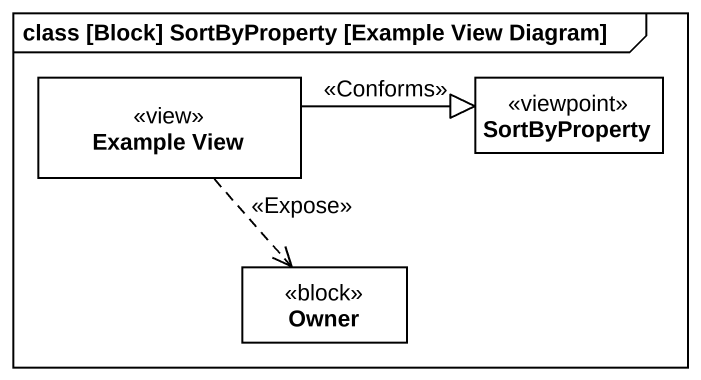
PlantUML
@startuml
mainframe class [Block] SortByProperty [Example View Diagram]
hide circle
hide empty members
class "Example View" as Example_View <<view>>
class SortByProperty <<viewpoint>>
class Owner <<block>>
Example_View -right-|> SortByProperty : <<Conforms>>
Example_View ..> Owner : <<Expose>>
@enduml
